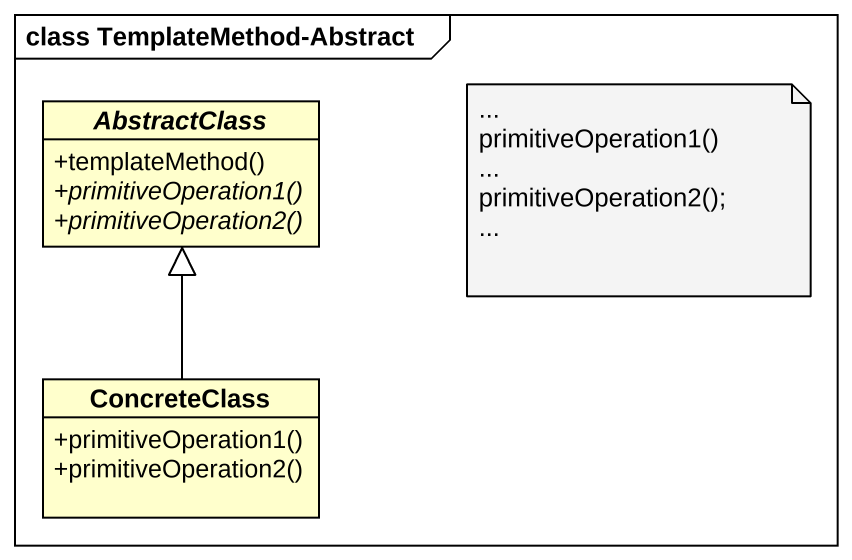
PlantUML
@startuml
mainframe class TemplateMethod-Abstract
hide circle
hide empty members
skinparam classAttributeIconSize 0
abstract class AbstractClass {
  +templateMethod()
  {abstract} +primitiveOperation1()
  {abstract} +primitiveOperation2()
}
class ConcreteClass {
  +primitiveOperation1()
  +primitiveOperation2()
}
ConcreteClass -up-|> AbstractClass
note as N1
  ~...
  primitiveOperation1()
  ~...
  primitiveOperation2();
  ~...
end note
@enduml
